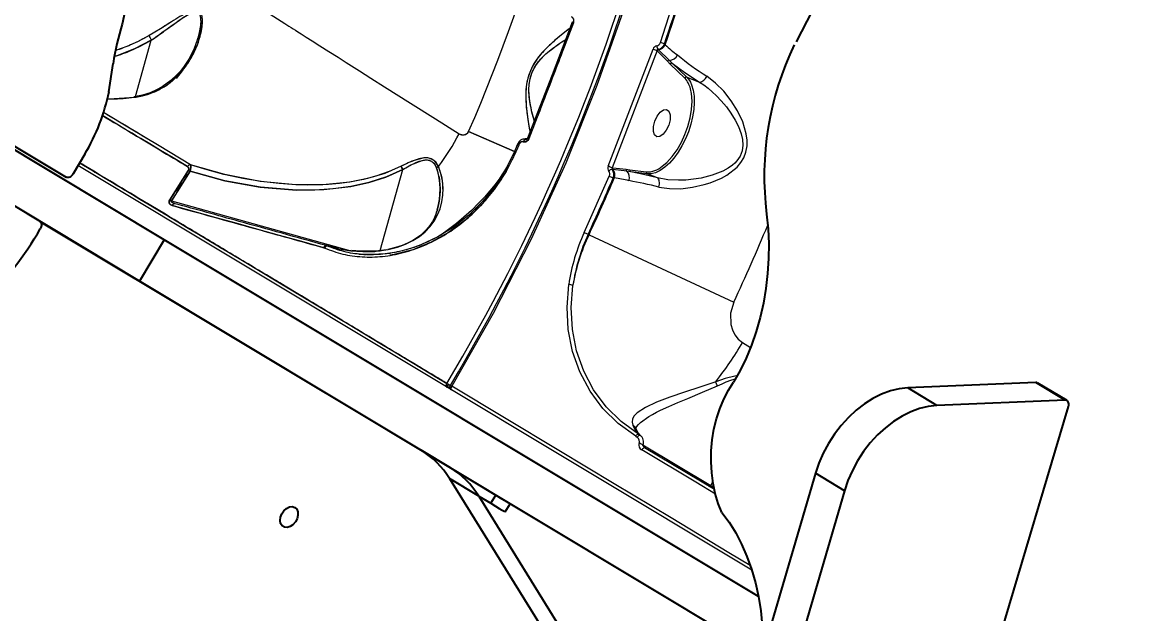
# Model space of a CAD drawing. Header units: millimetres. Extents: x -6879 to 7341, y -8047 to 7187.
# Drawn here: x -333.9 to 11, y -2739.7 to -2555.5 of the extents above; entities that cross this region are included whole.
import ezdxf

# ---------------------------------------------------------------- set-up
doc = ezdxf.new("R2010")
doc.units = ezdxf.units.MM
for name, color, linetype in [('DIKOM_ОБЪЕКТ', 7, 'Continuous'), ('DIKOM_РАЗМЕР_ЗОНА', 7, 'Continuous'), ('DIKOM_РАЗМЕР_ОБЪЕКТА', 7, 'Continuous')]:
    doc.layers.add(name, color=color, linetype=linetype)
doc.styles.add('style1', font='arial.ttf', dxfattribs={"width": 0.8})
doc.dimstyles.new('1-50', dxfattribs={"dimtxt": 300, "dimasz": 200, "dimexe": 100, "dimexo": 0, "dimgap": 100, "dimtad": 0, "dimdec": 0, "dimtxsty": 'style1', "dimcen": 0, "dimclrd": 7, "dimclre": 7, "dimadec": 1, "dimazin": 2, "dimtfac": 1, "dimtdec": 0, "dimtmove": 1, "dimatfit": 3, "dimfxl": 0, "dimlwd": 25, "dimlwe": 18, "dimarcsym": 0})

# ---------------------------------------------------------------- blocks, each defined once
blk = doc.blocks.new('A$C65FB368C')
for p, q in [((-623.4, 183.51), (-622.54, 169.08)), ((-503.94, 116.56), (-537.26, 94.6)), ((-493.34, 116.56), (-526.67, 94.6)), ((-493.34, 116.56), (-503.94, 116.56)), ((-492.74, 116.75), (-503.34, 116.75)), ((-472.99, 43.93), (-491.41, 115.44)), ((-526.67, 94.6), (-537.26, 94.6)), ((-537.61, 57.01), (-548.2, 57.01)), ((-548.2, 57.01), (-482.77, -193.09)), ((-537.61, 57.01), (-472.18, -193.09)), ((-797.75, 45.65), (-801.13, 53.82)), ((-794.19, 25.15), (-794.16, 18.01)), ((-873.71, 16), (-795.44, 16)), ((-759.28, 15), (-863.42, 15)), ((-759.28, 15), (-759.28, 0)), ((-543.6, 15), (-759.28, 15)), ((-759.28, 0), (-863.42, 0)), ((-789.25, 0), (-789.25, 0)), ((-784, 0), (-784, 0)), ((-533.29, 0), (-759.28, 0)), ((-656.05, 0), (-658.11, 0)), ((-795.35, 0), (-657, 0)), ((-646.41, 0), (-657, 0)), ((-646.34, 0), (-629.95, 0)), ((-644.89, -3.02), (-594.68, -28.83)), ((-634.3, -3.02), (-644.89, -3.02)), ((-634.33, -3), (-629.95, -3)), ((-634.3, -3.02), (-584.09, -28.83)), ((-629.95, -3), (-629.95, 0)), ((-624.7, -3), (-624.7, 0))]:
    blk.add_line(p, q)
at = {"flags": 128}
for points in [[(-602.74, 118.35), (-600.01, 114.67), (-597.46, 110.81), (-595.1, 106.8), (-592.96, 102.67), (-591.03, 98.43), (-589.34, 94.12), (-587.9, 89.77), (-586.7, 85.39), (-585.77, 81.02), (-585.1, 76.69), (-584.71, 72.41), (-584.59, 68.23)], [(-491.41, 115.44), (-491.54, 115.81), (-491.72, 116.13), (-491.95, 116.4), (-492.2, 116.6), (-492.48, 116.72), (-492.78, 116.75), (-493.07, 116.7), (-493.34, 116.56)], [(-537.26, 94.6), (-539.4, 92.97), (-541.4, 91.01), (-543.22, 88.74), (-544.85, 86.19), (-546.26, 83.39), (-547.43, 80.39), (-548.36, 77.21), (-549.02, 73.91), (-549.41, 70.52), (-549.52, 67.09), (-549.36, 63.67), (-548.92, 60.29), (-548.2, 57.01)], [(-526.67, 94.6), (-528.81, 92.97), (-530.8, 91.01), (-532.63, 88.74), (-534.25, 86.19), (-535.66, 83.39), (-536.84, 80.39), (-537.76, 77.21), (-538.42, 73.91), (-538.81, 70.52), (-538.93, 67.09), (-538.76, 63.67), (-538.32, 60.29), (-537.61, 57.01)], [(-828.15, 92.21), (-825.48, 91.44), (-822.87, 90.31), (-820.33, 88.81), (-817.89, 86.96), (-815.56, 84.78), (-813.37, 82.28), (-811.34, 79.48), (-809.47, 76.41), (-807.79, 73.1), (-806.31, 69.56), (-805.04, 65.83)], [(-566.83, 31.59), (-569.27, 33.44), (-571.63, 35.57), (-573.86, 37.95), (-575.94, 40.56), (-577.85, 43.35), (-579.56, 46.31), (-581.05, 49.38), (-582.3, 52.54), (-583.3, 55.74), (-584.04, 58.95), (-584.5, 62.13), (-584.68, 65.23), (-584.59, 68.23)], [(-566.83, 31.59), (-563.36, 30.14), (-559.9, 28.36), (-556.48, 26.27), (-553.12, 23.87), (-549.84, 21.18), (-546.66, 18.22), (-543.61, 15.01), (-540.7, 11.57), (-537.95, 7.92), (-535.39, 4.09), (-533.56, 1.04)], [(-794.16, 18.01), (-794.18, 17.62), (-794.25, 17.24), (-794.37, 16.9), (-794.53, 16.59), (-794.73, 16.34), (-794.95, 16.15), (-795.19, 16.04), (-795.44, 16)], [(-795.38, 0), (-795.14, -0.04), (-794.9, -0.14), (-794.69, -0.32), (-794.49, -0.56), (-794.33, -0.85), (-794.21, -1.18), (-794.13, -1.54), (-794.1, -1.92)], [(-629.95, 0), (-628.28, 0), (-626.89, 0), (-625.83, 0), (-625.11, 0), (-624.74, 0), (-624.7, 0)], [(-629.95, -3), (-628.28, -3), (-626.89, -3), (-625.83, -3), (-625.11, -3), (-624.74, -3), (-624.7, -3)], [(-681.54, -35.5), (-680.74, -35.69), (-680.02, -36.24), (-679.47, -37.09), (-679.14, -38.14), (-679.07, -39.29), (-679.27, -40.41), (-679.72, -41.37), (-680.36, -42.08), (-681.13, -42.45), (-681.95, -42.45), (-682.72, -42.08), (-683.36, -41.37), (-683.81, -40.41), (-684.01, -39.29), (-683.94, -38.14), (-683.62, -37.09), (-683.06, -36.24), (-682.35, -35.69), (-681.54, -35.5)]]:
    blk.add_lwpolyline(points, dxfattribs=at)
for centre, radius, start, end in [((-528.61, 176.7), 94.33, 185.284, 218.2085), ((-503.33, 115.66), 1.09, 90.6315, 124.1839), ((-727.89, 84.29), 79.33, 193.4587, 202.5994), ((-857.18, 24.82), 63, 0.3037, 19.3722), ((-657.16, -26.34), 26.35, 62.2505, 89.6507), ((-646.57, -26.34), 26.35, 62.2505, 89.6507), ((-882.47, -4.48), 88.41, 342.7761, 1.6559)]:
    blk.add_arc(centre, radius, start, end)
blk = doc.blocks.new('A$C5DEC43E6')
at = {"color": 7, "linetype": 'Continuous', "lineweight": 15, "rotation": 270}
blk.add_blockref('A$C65FB368C', (448.01, -450), dxfattribs=at)
blk = doc.blocks.new('*D19')
at = {"layer": 'Defpoints', "color": 0, "transparency": 16777216}
for p in [(5624.04, 6094.27), (-4435.35, 2864.29), (5624.04, -2640.11)]:
    blk.add_point(p, dxfattribs=at)
at = {"layer": 'DIKOM_РАЗМЕР_ОБЪЕКТА', "color": 7, "lineweight": 18, "transparency": 16777216}
for p, q in [((-4435.35, 2864.29), (-4435.35, 6194.27)), ((5624.04, -2640.11), (5624.04, 6194.27))]:
    blk.add_line(p, q, dxfattribs=at)
at = {"layer": 'DIKOM_РАЗМЕР_ОБЪЕКТА', "color": 7, "lineweight": 25, "transparency": 16777216}
for p, q in [((-4235.35, 6094.27), (2113.67, 6094.27)), ((5424.04, 6094.27), (3193.46, 6094.27))]:
    blk.add_line(p, q, dxfattribs=at)
at = {"layer": 'DIKOM_РАЗМЕР_ОБЪЕКТА', "color": 7, "transparency": 16777216}
for points in [[(-4235.35, 6127.6), (-4235.35, 6060.94), (-4435.35, 6094.27)], [(5424.04, 6127.6), (5424.04, 6060.94), (5624.04, 6094.27)]]:
    blk.add_solid(points, dxfattribs=at)
at = {"layer": 'DIKOM_РАЗМЕР_ОБЪЕКТА', "color": 0, "transparency": 16777216, "insert": (2653.56, 6094.27), "char_height": 300, "attachment_point": 5, "style": 'style1'}
blk.add_mtext('10100', dxfattribs=at)
blk = doc.blocks.new('*D17')
at = {"layer": 'Defpoints', "color": 0, "transparency": 16777216}
for p in [(-5935.35, 6990.27), (-5935.35, 998.27), (7340.79, -2830.86)]:
    blk.add_point(p, dxfattribs=at)
at = {"layer": 'DIKOM_РАЗМЕР_ЗОНА', "color": 7, "lineweight": 18, "transparency": 16777216}
for p, q in [((-5935.35, 998.27), (-5935.35, 7090.27)), ((7340.79, -2830.86), (7340.79, 7090.27))]:
    blk.add_line(p, q, dxfattribs=at)
at = {"layer": 'DIKOM_РАЗМЕР_ЗОНА', "color": 7, "lineweight": 25, "transparency": 16777216}
for p, q in [((-5735.35, 6990.27), (2016.67, 6990.27)), ((7140.79, 6990.27), (3096.46, 6990.27))]:
    blk.add_line(p, q, dxfattribs=at)
at = {"layer": 'DIKOM_РАЗМЕР_ЗОНА', "color": 7, "transparency": 16777216}
for points in [[(-5735.35, 7023.6), (-5735.35, 6956.94), (-5935.35, 6990.27)], [(7140.79, 7023.6), (7140.79, 6956.94), (7340.79, 6990.27)]]:
    blk.add_solid(points, dxfattribs=at)
at = {"layer": 'DIKOM_РАЗМЕР_ЗОНА', "color": 0, "transparency": 16777216, "insert": (2556.56, 6990.27), "char_height": 300, "attachment_point": 5, "style": 'style1'}
blk.add_mtext('13300', dxfattribs=at)

msp = doc.modelspace()

# ---------------------------------------------------------------- linework, layer by layer
at = {"layer": 'DIKOM_ОБЪЕКТ', "color": 7, "linetype": 'Continuous', "lineweight": 15}
for p, q in [((-162.4, -2555.69), (-176.26, -2591.79)), ((-162.48, -2555.74), (-162.44, -2555.77)), ((-162.48, -2555.74), (-162.44, -2555.77)), ((-298.61, -2578.68), (-293.74, -2561.1)), ((-298.61, -2578.68), (-293.74, -2561.1)), ((-279.86, -2562.3), (-279.96, -2562.57)), ((-279.66, -2561.95), (-279.2, -2560.33)), ((-279.21, -2560.34), (-279.36, -2560.76)), ((-134.1, -2562.26), (-135.36, -2561.84)), ((-133.84, -2562.51), (-134.1, -2562.26)), ((-280.53, -2565.1), (-280.39, -2564.6)), ((-151.64, -2600.37), (-137.66, -2563.91)), ((-136.41, -2564.38), (-150.4, -2600.86)), ((-136.36, -2564.42), (-136.41, -2564.38)), ((-133.18, -2567.66), (-136.36, -2564.42)), ((-136.1, -2563.97), (-135.95, -2564.12)), ((-135.95, -2564.12), (-132.62, -2567.36)), ((-132.33, -2568.54), (-133.18, -2567.66)), ((-132.62, -2567.36), (-131.7, -2568.26)), ((-127.79, -2572.92), (-132.33, -2568.54)), ((-131.7, -2568.26), (-127.16, -2572.64)), ((-127.16, -2572.64), (-123.17, -2574.17)), ((-298.66, -2578.84), (-298.65, -2578.83)), ((-298.66, -2578.84), (-298.65, -2578.83)), ((-305.71, -2586.51), (-305.71, -2586.51)), ((-305.71, -2586.51), (-305.71, -2586.51)), ((-305.21, -2585.68), (-305.21, -2585.68)), ((-305.21, -2585.68), (-305.21, -2585.68)), ((-195.02, -2589.59), (-180.73, -2595.81)), ((-180.73, -2595.81), (-195.02, -2589.59)), ((-179.59, -2593.13), (-179.16, -2593.31)), ((-179.16, -2593.31), (-179.59, -2593.13)), ((-178.03, -2592.74), (-178.01, -2592.74)), ((-178.01, -2592.74), (-178.03, -2592.74)), ((-176.77, -2591.76), (-178.01, -2591.9)), ((-176.93, -2591.95), (-177.26, -2592)), ((-177.24, -2592), (-177.05, -2592.01)), ((-177.24, -2592), (-177.05, -2592.01)), ((-176.42, -2592.06), (-176.42, -2592.06)), ((-176.23, -2591.71), (-176.28, -2591.7)), ((-176.23, -2591.71), (-176.28, -2591.7)), ((-180.74, -2595.8), (-180.32, -2595.99)), ((-180.32, -2595.99), (-180.74, -2595.8)), ((-106.94, -2726.1), (-316.55, -2600.15)), ((-287.99, -2610.84), (-282.2, -2601.6)), ((-281.7, -2601.92), (-287.5, -2611.17)), ((-222.52, -2626.64), (-215.52, -2601.41)), ((-222.52, -2626.64), (-215.52, -2601.41)), ((-159.06, -2620.99), (-151.26, -2603.46)), ((-151.26, -2603.46), (-150.04, -2603.98)), ((-150.4, -2600.86), (-150.21, -2600.88)), ((-150.12, -2601.4), (-150.38, -2601.36)), ((-150.21, -2600.88), (-146.05, -2601.31)), ((-145.85, -2601.91), (-150.12, -2601.4)), ((-150.04, -2603.98), (-149.7, -2604.03)), ((-146.05, -2601.31), (-144.86, -2601.43)), ((-144.61, -2602.06), (-145.85, -2601.91)), ((-144.86, -2601.43), (-139.76, -2602.11)), ((-139.5, -2602.74), (-144.61, -2602.06)), ((-136.3, -2603.97), (-139.5, -2602.74)), ((-287.5, -2611.17), (-232.37, -2626.46)), ((-287.5, -2611.17), (-232.37, -2626.46)), ((-204.73, -2613.79), (-204.73, -2613.79)), ((-332.36, -2615.15), (184.7, -2925.84)), ((-159.06, -2620.99), (-157.85, -2621.55)), ((-157.85, -2621.55), (-157.56, -2621.72)), ((-157.56, -2621.72), (-112.49, -2642.64)), ((-240.06, -2625.73), (-240.1, -2625.72)), ((-239.8, -2625.82), (-240.06, -2625.73)), ((-239.22, -2625.08), (-239.36, -2625.06)), ((-237.39, -2625.53), (-239.31, -2625.06)), ((-239.26, -2625.07), (-239.28, -2625.07)), ((-239.25, -2625.08), (-239.27, -2625.07)), ((-239.27, -2625.07), (-239.25, -2625.08)), ((-239.21, -2625.09), (-239.24, -2625.08)), ((-239.24, -2625.08), (-239.21, -2625.09)), ((-236.62, -2626.1), (-239, -2625.17)), ((-235.66, -2626.01), (-238.07, -2625.38)), ((-227.14, -2628.06), (-228.56, -2627.74)), ((-227.74, -2627.75), (-227.53, -2627.81)), ((-227.74, -2627.75), (-227.53, -2627.81)), ((-227.13, -2627.92), (-227.13, -2627.92)), ((-227.01, -2627.76), (-224.38, -2627.69)), ((-223.58, -2627.82), (-225.16, -2627.92)), ((-224.44, -2627.79), (-224.43, -2627.69)), ((-224.43, -2627.71), (-224.44, -2627.79)), ((-223.16, -2626.68), (-224.26, -2626.77)), ((-224.17, -2626.82), (-222.85, -2626.7)), ((-220.68, -2626.35), (-222.94, -2626.65)), ((-251.85, -2637.86), (-255, -2635.97)), ((-245.27, -2641.82), (-251.61, -2638.01)), ((-245.27, -2641.82), (-245.27, -2641.82)), ((-245.27, -2641.82), (-245.27, -2641.82)), ((-234.51, -2648.28), (-237.55, -2646.45)), ((-237.55, -2646.45), (-237.55, -2646.45)), ((-237.55, -2646.45), (-237.55, -2646.45)), ((-203.19, -2667.1), (-204.68, -2666.2)), ((-201.77, -2667.95), (-200.71, -2668.59)), ((-201.34, -2668.21), (-201.77, -2667.95)), ((-201.6, -2669.16), (-201.34, -2668.21)), ((-201.34, -2668.21), (-201.6, -2669.16)), ((-200.71, -2668.59), (-201.34, -2668.21)), ((-200.71, -2668.59), (-200.28, -2668.85)), ((-183.18, -2680.25), (-183.17, -2680.24)), ((-183.17, -2680.24), (-183.18, -2680.25)), ((-183.15, -2680.24), (-183.17, -2680.24)), ((-142.9, -2681.77), (-142.83, -2681.64)), ((-142.98, -2684.41), (-142.59, -2684.7)), ((-142.18, -2683.72), (-141.6, -2684.14)), ((-141.66, -2684.11), (-141.69, -2684.07)), ((-140.83, -2687.07), (-119.69, -2699.77)), ((-118.55, -2701.04), (-140.28, -2687.99)), ((-119.69, -2699.77), (-119.02, -2698.66)), ((-119.69, -2699.77), (-118.69, -2700.37))]:
    msp.add_line(p, q, dxfattribs=at)
at = {"layer": 'DIKOM_ОБЪЕКТ', "color": 7, "linetype": 'Continuous', "lineweight": 15, "flags": 128}
for points in [[(-117.83, -2371.53), (-118.46, -2397.55), (-120.25, -2423.51), (-123.2, -2449.36), (-127.31, -2475.06), (-132.56, -2500.54), (-138.96, -2525.77), (-146.47, -2550.68), (-155.09, -2575.23), (-164.8, -2599.37), (-175.59, -2623.05), (-187.42, -2646.23), (-200.28, -2668.85)], [(-135.36, -2561.84), (-128.52, -2540.36), (-122.5, -2518.63), (-117.3, -2496.7)], [(-299.01, -2578.91), (-296.96, -2578.53), (-294.95, -2577.99), (-293.1, -2577.32), (-291.31, -2576.49), (-289.25, -2575.28), (-287.28, -2573.82), (-285.44, -2572.13), (-283.17, -2569.47), (-281.32, -2566.62), (-280.29, -2564.63), (-279.41, -2562.57), (-278.72, -2560.51), (-278.3, -2558.9), (-278.02, -2557.41), (-277.85, -2555.78), (-277.86, -2554.42)], [(-287.44, -2555.39), (-290.86, -2557.54), (-294.43, -2559.7)], [(-293.74, -2561.1), (-292.06, -2559.94), (-290.42, -2558.78), (-288.81, -2557.63), (-287.23, -2556.48), (-286.05, -2555.63), (-285.02, -2554.9), (-284.13, -2554.28), (-283.08, -2553.6), (-282.09, -2553.02), (-281.16, -2552.58), (-279.85, -2552.31), (-279.33, -2552.46), (-278.93, -2552.81), (-278.66, -2553.28), (-278.48, -2553.92), (-278.4, -2554.56), (-278.38, -2555.32), (-278.48, -2556.82), (-278.74, -2558.41), (-279.11, -2559.99), (-279.44, -2561.1)], [(-256.77, -2553.01), (-252.23, -2555.9), (-251.58, -2556.32), (-250.92, -2556.74), (-250.25, -2557.17), (-249.56, -2557.6), (-248.87, -2558.05), (-248.15, -2558.5), (-247.08, -2559.18), (-245.59, -2560.13), (-243.68, -2561.34), (-241.34, -2562.83), (-238.55, -2564.6), (-235.63, -2566.45), (-233.16, -2568.02), (-229.01, -2570.65), (-225.41, -2572.93), (-221.15, -2575.61), (-213.08, -2580.71), (-205.33, -2585.59), (-197.95, -2590.23)], [(-162.83, -2555.51), (-169.03, -2571.89), (-176.7, -2591.63)], [(-162.4, -2555.69), (-162.54, -2555.63), (-162.66, -2555.58), (-162.75, -2555.55), (-162.81, -2555.52), (-162.84, -2555.51), (-162.83, -2555.51), (-162.82, -2555.51)], [(-163.4, -2557.34), (-163.44, -2557.37), (-164.64, -2558.27), (-166.16, -2559.47), (-167.95, -2560.96), (-169.29, -2562.15), (-170.7, -2563.5), (-172.11, -2564.99), (-173.24, -2566.35), (-174.25, -2567.75), (-175.23, -2569.42), (-176.01, -2571.15), (-176.59, -2572.97), (-176.99, -2574.86), (-177.18, -2576.58), (-177.25, -2578.34), (-177.14, -2581.44), (-176.85, -2584.15), (-176.52, -2586.46), (-176.19, -2588.39), (-175.91, -2589.84), (-175.9, -2589.9)], [(-293.74, -2561.1), (-299.01, -2563.85), (-304.5, -2565.97), (-305.24, -2566.17)], [(-294.43, -2559.7), (-297.81, -2561.52), (-301.35, -2563.08), (-304.9, -2564.34)], [(-279.36, -2560.76), (-280.55, -2564.07), (-282.04, -2567), (-283.47, -2569.19), (-284.68, -2570.74), (-285.76, -2571.94), (-287.66, -2573.72), (-290.35, -2575.66), (-292.09, -2576.62), (-294.11, -2577.5), (-296.45, -2578.25), (-299.15, -2578.79)], [(-174.5, -2586.49), (-174.55, -2586.33), (-174.94, -2584.94), (-175.32, -2583.49), (-175.69, -2581.78), (-175.99, -2580.09), (-176.2, -2578.17), (-176.27, -2576.5), (-176.19, -2574.93), (-175.91, -2573.17), (-175.37, -2571.39), (-174.58, -2569.72), (-174.12, -2568.97), (-173.61, -2568.23), (-172.61, -2567.02), (-171.44, -2565.82), (-170.35, -2564.84), (-169.28, -2563.97), (-168.33, -2563.25), (-167.24, -2562.48), (-166, -2561.65), (-164.81, -2560.91), (-164.73, -2560.86)], [(-131.7, -2568.26), (-127.72, -2571.14), (-123.17, -2574.17)], [(-283.94, -2570.39), (-284.1, -2570.63), (-286.03, -2573.02)], [(-135.86, -2606.84), (-132.52, -2607.34), (-128.97, -2607.35), (-125.35, -2606.92), (-121.7, -2606.09), (-119.88, -2605.51), (-118.14, -2604.84), (-116.36, -2604.03), (-114.74, -2603.13), (-111.52, -2600.62), (-110.34, -2599.23), (-109.43, -2597.74), (-108.76, -2595.96), (-108.42, -2594.05), (-108.4, -2592.21), (-108.65, -2590.24), (-109.74, -2586.58), (-111.37, -2583.13), (-113.37, -2579.95), (-115.67, -2577.04), (-118.19, -2574.49), (-120.92, -2572.37)], [(-127.16, -2572.64), (-126.31, -2573.69), (-126.02, -2574.2)], [(-126.02, -2574.2), (-125.64, -2575.04), (-125.17, -2576.66), (-124.9, -2578.5), (-124.84, -2580.53), (-124.99, -2582.7), (-125.36, -2584.97), (-125.92, -2587.29), (-126.67, -2589.6), (-127.6, -2591.86), (-128.68, -2594.01), (-129.88, -2596.01), (-131.19, -2597.82), (-132.57, -2599.39), (-134, -2600.69), (-135.43, -2601.7), (-136.85, -2602.38), (-137.77, -2602.65)], [(-123.17, -2574.17), (-121.84, -2575.06), (-120.46, -2576.1), (-119.23, -2577.16), (-117.92, -2578.4), (-116.42, -2579.98), (-114.8, -2581.92), (-113.41, -2583.84), (-112.08, -2586), (-111.06, -2588.04), (-110.23, -2590.25), (-109.83, -2592.01), (-109.7, -2593.79), (-109.93, -2595.58), (-110.58, -2597.26), (-111.6, -2598.73), (-112.2, -2599.37), (-112.9, -2599.98), (-114.27, -2600.95), (-115.94, -2601.87), (-119.27, -2603.16), (-122.73, -2604.03), (-125.06, -2604.41), (-127.48, -2604.65), (-129.69, -2604.72), (-133.09, -2604.55), (-136.3, -2603.97)], [(-134.79, -2600.38), (-133.38, -2599.2), (-131.72, -2597.36), (-130.19, -2595.21), (-128.85, -2592.87), (-127.75, -2590.47), (-126.84, -2587.98), (-126.13, -2585.33), (-125.68, -2582.65), (-125.53, -2580.06), (-125.7, -2577.71), (-126.04, -2576.23)], [(-307.39, -2579.37), (-306.9, -2579.41), (-299.01, -2578.91)], [(-299.15, -2578.79), (-299.1, -2578.8), (-299.01, -2578.91)], [(-299.01, -2578.91), (-299.1, -2578.8), (-299.15, -2578.79)], [(-137.13, -2586.33), (-136.38, -2584.76), (-135.42, -2583.52), (-134.39, -2582.79), (-133.44, -2582.7), (-132.72, -2583.26), (-132.34, -2584.37), (-132.36, -2585.87), (-132.77, -2587.54)], [(-282.48, -2600.48), (-286.99, -2597.77), (-290.9, -2595.42), (-294.22, -2593.42), (-297, -2591.75), (-298.47, -2590.86), (-299.74, -2590.1), (-300.81, -2589.46), (-301.95, -2588.77), (-303.93, -2587.58), (-308.91, -2584.59)], [(-281.55, -2599.9), (-291.27, -2594.06), (-300.51, -2588.51), (-308.6, -2583.65)], [(-132.77, -2587.54), (-133.52, -2589.12), (-134.48, -2590.36), (-135.51, -2591.08), (-136.46, -2591.17), (-137.18, -2590.62), (-137.56, -2589.51), (-137.54, -2588), (-137.13, -2586.33)], [(-197.95, -2590.23), (-197.25, -2590.53), (-196.46, -2590.57), (-196.04, -2590.47), (-195.66, -2590.29), (-195.3, -2590), (-195.14, -2589.8), (-195.02, -2589.59)], [(-178.03, -2592.74), (-177.96, -2592.58), (-177.87, -2592.43), (-177.78, -2592.3), (-177.68, -2592.19), (-177.57, -2592.1), (-177.47, -2592.04), (-177.36, -2592), (-177.26, -2592)], [(-177.26, -2592), (-177.36, -2592), (-177.47, -2592.04), (-177.57, -2592.1), (-177.68, -2592.19), (-177.78, -2592.3), (-177.87, -2592.43), (-177.96, -2592.58), (-178.03, -2592.74)], [(-176.26, -2591.79), (-176.56, -2592.3), (-177, -2592.66), (-177.51, -2592.81), (-177.77, -2592.81), (-178.01, -2592.74)], [(-178.01, -2592.74), (-177.94, -2592.59), (-177.85, -2592.44), (-177.76, -2592.31), (-177.66, -2592.2), (-177.55, -2592.11), (-177.45, -2592.05), (-177.34, -2592.01), (-177.24, -2592)], [(-177.24, -2592), (-177.34, -2592.01), (-177.45, -2592.05), (-177.55, -2592.11), (-177.66, -2592.2), (-177.76, -2592.31), (-177.85, -2592.44), (-177.94, -2592.59), (-178.01, -2592.74)], [(-177.53, -2592.81), (-177.57, -2592.83), (-177.72, -2592.86)], [(-177.1, -2592.03), (-177.16, -2592.02), (-177.24, -2592)], [(-176.7, -2591.64), (-176.7, -2591.63), (-176.68, -2591.64), (-176.62, -2591.66), (-176.52, -2591.69), (-176.41, -2591.74), (-176.26, -2591.79)], [(-180.73, -2595.81), (-183.01, -2600.45), (-185.29, -2604.27), (-187.43, -2607.34), (-189.3, -2609.7), (-190.87, -2611.5), (-195.01, -2615.59), (-199.69, -2619.3), (-204.65, -2622.39), (-209.91, -2624.86), (-212.13, -2625.68), (-214.48, -2626.41), (-217.41, -2627.11), (-220.98, -2627.67), (-223.58, -2627.82)], [(-180.32, -2595.99), (-183.35, -2602), (-187.04, -2607.59), (-191.31, -2612.67), (-196.08, -2617.14), (-201.25, -2620.96), (-206.71, -2624.04), (-212.41, -2626.36), (-218.17, -2627.88), (-219.56, -2628.05)], [(-316.04, -2599.3), (-311.87, -2601.8), (-306.29, -2605.15), (-301.71, -2607.91), (-296.69, -2610.92), (-291.22, -2614.21), (-289.51, -2615.23), (-287.77, -2616.28), (-285.98, -2617.36), (-284.14, -2618.46), (-282.26, -2619.59), (-280.34, -2620.74), (-278.37, -2621.93), (-276.36, -2623.14), (-265.36, -2629.74), (-254.38, -2636.34), (-243.48, -2642.9), (-232.71, -2649.36), (-222.14, -2655.72), (-211.81, -2661.92), (-201.77, -2667.95)], [(-314.09, -2600.46), (-312.89, -2601.18), (-308.12, -2604.05), (-303.53, -2606.81), (-302.9, -2607.19), (-302.26, -2607.57), (-301.62, -2607.96), (-300.97, -2608.35), (-300.31, -2608.74), (-299.64, -2609.14), (-296.43, -2611.07), (-292.7, -2613.31), (-288.41, -2615.89), (-283.5, -2618.84), (-277.94, -2622.18), (-273.08, -2625.1), (-271.9, -2625.82)], [(-215.99, -2600.37), (-219.7, -2602.04), (-223.84, -2603.47), (-227.76, -2604.49), (-232.07, -2605.3), (-235.23, -2605.71), (-238.63, -2606.01), (-241.95, -2606.17), (-245.21, -2606.21), (-248.74, -2606.12), (-253.98, -2605.77), (-259.61, -2605.11), (-265.32, -2604.16), (-271.13, -2602.9), (-276.36, -2601.52), (-281.55, -2599.9)], [(-215.99, -2600.37), (-221.14, -2602.59), (-226.48, -2604.19), (-231.95, -2605.28), (-240.34, -2606.11), (-248.78, -2606.12), (-259.91, -2605.07), (-270.83, -2602.97), (-281.55, -2599.9)], [(-222.85, -2626.7), (-220.01, -2626.24), (-217.19, -2625.52), (-214.7, -2624.63), (-212.35, -2623.5), (-210.3, -2622.23), (-208.5, -2620.77), (-206.96, -2619.15), (-205.71, -2617.44), (-204.66, -2615.5), (-203.91, -2613.59), (-203.35, -2611.42), (-203.07, -2609.41), (-202.99, -2607.2), (-203.17, -2604.92), (-203.62, -2602.65), (-204.4, -2600.43)], [(-204.4, -2600.43), (-205.17, -2599.2), (-206.26, -2598.26), (-207.68, -2597.79), (-209.29, -2597.82), (-212.65, -2598.82), (-215.99, -2600.37)], [(-215.52, -2601.4), (-215.79, -2600.85), (-215.99, -2600.37)], [(-215.99, -2600.37), (-215.79, -2600.85), (-215.52, -2601.4)], [(-215.52, -2601.4), (-212.53, -2599.74), (-209.47, -2598.54), (-207.95, -2598.39), (-206.62, -2598.78), (-205.64, -2599.71), (-204.99, -2600.93)], [(-182.74, -2599.9), (-183.22, -2600.74), (-183.88, -2601.83), (-184.67, -2603.03), (-185.57, -2604.34), (-186.89, -2606.12), (-187.85, -2607.33), (-188.42, -2608.02), (-189.05, -2608.76), (-190.01, -2609.85), (-190.93, -2610.85), (-191.8, -2611.77), (-194.18, -2614.11), (-196.53, -2616.24), (-198.81, -2618.15), (-201.25, -2620.05), (-203.71, -2621.8), (-204.11, -2622.05)], [(-281.7, -2601.92), (-270.87, -2604.89), (-259.85, -2606.87), (-248.61, -2607.77), (-240.1, -2607.63), (-231.64, -2606.65), (-226.12, -2605.46), (-220.73, -2603.75), (-215.52, -2601.41)], [(-215.52, -2601.41), (-220.62, -2603.71), (-226.03, -2605.44), (-231.62, -2606.65), (-237.18, -2607.4), (-242.85, -2607.76), (-248.57, -2607.77), (-259.77, -2606.88), (-270.82, -2604.9), (-281.7, -2601.92)], [(-136.3, -2603.97), (-140.66, -2602.92), (-144.61, -2602.06)], [(-137.77, -2602.65), (-138.22, -2602.73), (-139.5, -2602.74)], [(-135.86, -2606.84), (-135.75, -2606.38), (-135.68, -2605.91), (-135.67, -2605.46), (-135.7, -2605.04), (-135.79, -2604.67), (-135.92, -2604.36), (-136.1, -2604.12), (-136.3, -2603.97)], [(-288.73, -2615.7), (-289.36, -2615.32), (-293.94, -2612.57), (-297.07, -2610.69)], [(-287.24, -2612.6), (-287.69, -2612.4), (-288.05, -2612.06), (-288.17, -2611.79), (-288.2, -2611.51), (-288.15, -2611.17), (-287.99, -2610.84)], [(-286.34, -2612.02), (-287.12, -2611.73), (-287.47, -2611.52), (-287.55, -2611.44), (-287.59, -2611.36), (-287.6, -2611.31), (-287.6, -2611.28), (-287.59, -2611.26), (-287.55, -2611.21), (-287.5, -2611.17)], [(-286.34, -2612.02), (-286.46, -2612), (-286.59, -2612.01), (-286.72, -2612.05), (-286.85, -2612.11), (-286.96, -2612.2), (-287.07, -2612.32), (-287.17, -2612.45), (-287.24, -2612.6)], [(-287.24, -2612.6), (-287.17, -2612.45), (-287.07, -2612.32), (-286.96, -2612.2), (-286.85, -2612.11), (-286.72, -2612.05), (-286.59, -2612.01), (-286.46, -2612), (-286.34, -2612.02)], [(-240.1, -2625.72), (-246.9, -2623.83), (-253.85, -2621.9), (-260.92, -2619.93), (-267.39, -2618.13), (-273.55, -2616.41), (-280.18, -2614.57), (-287.24, -2612.6)], [(-204.73, -2613.79), (-205.56, -2616.08), (-206.3, -2617.54), (-206.87, -2618.45), (-207.51, -2619.32), (-208.36, -2620.31), (-209.3, -2621.24), (-210.25, -2622.04), (-211.27, -2622.78), (-212.38, -2623.48), (-214.02, -2624.34), (-215.68, -2625.03), (-217.73, -2625.71), (-220.2, -2626.28)], [(-240.1, -2625.72), (-240.03, -2625.56), (-239.94, -2625.42), (-239.84, -2625.29), (-239.73, -2625.19), (-239.62, -2625.12), (-239.5, -2625.07), (-239.39, -2625.05), (-239.28, -2625.07)], [(-239.28, -2625.07), (-239.39, -2625.05), (-239.5, -2625.07), (-239.62, -2625.12), (-239.73, -2625.19), (-239.84, -2625.29), (-239.94, -2625.42), (-240.03, -2625.56), (-240.1, -2625.72)], [(-239.25, -2625.08), (-239.36, -2625.06), (-239.47, -2625.07), (-239.59, -2625.12), (-239.7, -2625.2), (-239.81, -2625.3), (-239.91, -2625.42), (-239.99, -2625.57), (-240.06, -2625.73)], [(-240.06, -2625.73), (-239.99, -2625.57), (-239.91, -2625.42), (-239.81, -2625.3), (-239.7, -2625.2), (-239.59, -2625.12), (-239.47, -2625.07), (-239.36, -2625.06), (-239.25, -2625.08)], [(-224.26, -2626.77), (-228.73, -2626.8), (-231.32, -2626.56)], [(-224.26, -2626.77), (-224.24, -2626.76), (-224.17, -2626.8)], [(-224.17, -2626.8), (-224.24, -2626.76), (-224.26, -2626.77)], [(-222.85, -2626.69), (-222.93, -2626.66), (-222.94, -2626.67)], [(-255, -2635.97), (-248.76, -2639.72), (-245.27, -2641.82)], [(-142.98, -2684.41), (-148.47, -2680.46), (-153.24, -2675.76), (-157.24, -2670.39), (-160.41, -2664.41), (-162.66, -2658.01), (-164.01, -2651.22), (-164.41, -2644.25), (-163.87, -2637.18)], [(-142.18, -2683.72), (-147.56, -2679.85), (-152.22, -2675.25), (-156.13, -2669.98), (-159.22, -2664.12), (-161.42, -2657.84), (-162.73, -2651.18), (-163.11, -2644.36), (-162.57, -2637.44)], [(-112.49, -2642.64), (-113.51, -2646.08), (-113.45, -2649.61), (-112.98, -2651.29), (-112.21, -2652.83), (-111.15, -2654.15), (-109.82, -2655.2)], [(-237.55, -2646.45), (-230.14, -2650.9), (-221.2, -2656.28), (-212.59, -2661.45), (-204.37, -2666.39), (-200.7, -2668.59)], [(-109.82, -2655.2), (-107.29, -2656.76)], [(-111.43, -2665.59), (-112.22, -2665.71), (-115.2, -2666.49), (-118.12, -2667.43)], [(-201.77, -2667.95), (-201.93, -2668.28), (-201.98, -2668.45), (-202.01, -2668.63), (-202.01, -2668.77), (-201.98, -2668.91), (-201.85, -2669.07)], [(-201.85, -2669.07), (-201.93, -2669), (-201.98, -2668.9), (-202.01, -2668.78), (-202.01, -2668.63), (-201.98, -2668.47), (-201.93, -2668.3), (-201.86, -2668.13), (-201.77, -2667.95)], [(-200.28, -2668.85), (-200.44, -2669.18), (-200.49, -2669.34), (-200.52, -2669.53), (-200.52, -2669.67), (-200.49, -2669.81), (-200.37, -2669.96)], [(-107.45, -2724.63), (-114.03, -2720.67), (-132.03, -2709.86), (-149.71, -2699.24), (-167, -2688.84), (-183.87, -2678.71), (-200.28, -2668.85)], [(-118.12, -2667.43), (-123.05, -2669.13), (-127.83, -2670.72), (-132.41, -2672.27), (-136.53, -2673.82), (-140.04, -2675.42), (-142.62, -2677.13), (-143.49, -2678.04), (-144.02, -2679), (-144.18, -2680), (-143.97, -2681.02)], [(-142.83, -2681.64), (-142.75, -2681.5), (-142.21, -2680.79), (-141.51, -2680.09), (-138.93, -2678.24), (-137.83, -2677.61), (-136.62, -2676.97), (-135.29, -2676.31), (-132.76, -2675.15), (-129.93, -2673.93), (-126.84, -2672.63), (-122.28, -2670.72), (-117.64, -2668.7)], [(-117.64, -2668.7), (-116.16, -2668.05), (-114.92, -2667.53), (-113.42, -2666.94), (-112.15, -2666.5), (-111.9, -2666.42)], [(-143.97, -2681.02), (-143.18, -2682.53), (-142.18, -2683.72)], [(-142.9, -2682.19), (-142.97, -2682.06), (-142.91, -2681.76)], [(-141.53, -2684.21), (-142.32, -2683.31), (-142.93, -2682.12)], [(-142.98, -2684.41), (-142.88, -2684.26), (-142.77, -2684.11), (-142.66, -2683.98), (-142.55, -2683.88), (-142.44, -2683.8), (-142.34, -2683.74), (-142.25, -2683.72), (-142.18, -2683.72)], [(-141.6, -2684.14), (-141.67, -2684.11), (-141.76, -2684.11), (-141.88, -2684.14), (-142.01, -2684.2), (-142.15, -2684.29), (-142.3, -2684.41), (-142.45, -2684.55), (-142.59, -2684.7)], [(-140.28, -2687.99), (-140.35, -2687.97), (-140.43, -2687.98), (-140.53, -2688.03), (-140.64, -2688.11), (-140.76, -2688.22), (-140.88, -2688.35), (-140.99, -2688.5), (-141.1, -2688.67)], [(-118.25, -2702.4), (-124.34, -2698.73), (-141.1, -2688.67)], [(-140.34, -2687.97), (-140.72, -2687.52), (-140.79, -2687.29), (-140.78, -2687.21), (-140.78, -2687.18), (-140.77, -2687.15)], [(-120.28, -2700), (-120.13, -2700.04), (-119.97, -2700.02), (-119.81, -2699.92), (-119.69, -2699.77)]]:
    msp.add_lwpolyline(points, dxfattribs=at)
at = {"layer": 'DIKOM_ОБЪЕКТ', "color": 7, "linetype": 'Continuous', "lineweight": 15}
for centre, radius, start, end in [((-698.7, -2370.54), 579.13, 329.09885, 359.90115), ((-698.7, -2370.54), 579.13, 329.09885, 359.90115), ((-698.7, -2370.54), 549.25, 336.4952, 352.5048), ((-698.7, -2370.54), 549.25, 336.4952, 352.5048), ((-698.7, -2370.54), 596.26, 341.24313, 347.75687), ((-698.7, -2370.54), 596.59, 341.22853, 347.77147), ((-698.7, -2370.54), 580.37, 329.09855, 344.5), ((-163.69, -2555.06), 1.43, 334.1341, 64.122), ((-161.1, -2551.81), 4.09, 244.8702, 251.4454), ((-286.01, -2556.35), 9.07, 201.8129, 211.5621), ((-286.01, -2556.35), 9.07, 201.8129, 211.5621), ((-136.86, -2561.38), 1.56, 282.5341, 343.1002), ((-136.64, -2561.34), 2.7, 281.5053, 339.8779), ((-136.44, -2561.3), 2.87, 279.8545, 334.9311), ((-108.23, -2535.81), 37.03, 226.2324, 233.8893), ((-136.18, -2564.41), 1.56, 102.473, 161.3059), ((-117.76, -2512.13), 55.47, 248.9798, 250.3578), ((-134.8, -2562.87), 1.72, 180.941, 220.9257), ((-135.94, -2564.4), 0.473, 110.0903, 176.4429), ((-135.85, -2564.68), 0.572, 99.5432, 153.2059), ((-132.68, -2564.5), 2.9, 271.2232, 335.2648), ((-61.04, -2480.47), 109.69, 231.0136, 236.9129), ((-132.69, -2567.92), 0.558, 83.1157, 152.932), ((-131.85, -2568.77), 0.534, 74.4627, 155.1562), ((-127.31, -2573.14), 0.534, 74.4627, 155.1562), ((-132.52, -2577.56), 6.62, 11.6887, 44.4296), ((-123.8, -2571.22), 3.11, 281.7105, 338.1422), ((-196.78, -2588.54), 2.06, 235.1929, 328.3799), ((-267.61, -2553.33), 78.83, 323.3069, 332.0865), ((-267.61, -2553.33), 78.83, 323.3069, 332.0865), ((-698.7, -2370.54), 564.82, 336.4952, 336.7903), ((-698.7, -2370.54), 564.82, 336.4952, 336.7903), ((-698.7, -2370.54), 564.88, 336.4952, 336.7903), ((-698.7, -2370.54), 564.88, 336.4952, 336.7903), ((-698.7, -2370.54), 565.29, 336.4952, 336.7903), ((-698.7, -2370.54), 565.29, 336.4952, 336.7903), ((-177.73, -2593.88), 2, 95.9318, 157.9545), ((-178.29, -2593.6), 0.919, 73.7576, 161.8731), ((-177.24, -2591.51), 0.55, 284.0234, 346.9274), ((-177.89, -2595.55), 4.1, 66.5626, 73.1476), ((-281.53, -2600.94), 1.05, 91.0352, 154.0239), ((-281.53, -2600.94), 1.05, 91.0352, 154.0239), ((-282.84, -2601.17), 0.777, 325.92, 62.0628), ((-284.08, -2600.66), 2.69, 332.0528, 16.6629), ((-202.97, -2602.72), 2.71, 122.0291, 138.5182), ((-202.97, -2602.72), 2.71, 122.0291, 138.5182), ((-150.23, -2600.97), 1.53, 156.8528, 217.8206), ((-173.65, -2657.76), 61.47, 67.775, 69.0183), ((-139.58, -2594.78), 7.37, 268.6255, 310.5482), ((-274.1, -2589.54), 14.53, 236.1299, 238.4518), ((-274.1, -2589.54), 14.53, 236.1299, 238.4518), ((-215.53, -2601.41), 0.0105, 336.3202, 27.3456), ((-215.53, -2601.41), 0.0108, 336.6802, 26.9518), ((-226.58, -2607.73), 22.66, 344.1081, 17.6969), ((-698.7, -2370.54), 596.26, 335.10338, 336.95123), ((-150.23, -2602.92), 1.59, 95.6031, 139.8122), ((-152.65, -2602.82), 1.53, 335.2277, 37.782), ((-150.02, -2601.1), 0.454, 147.3775, 215.9226), ((-152.46, -2602.96), 2.63, 337.0879, 37.9198), ((-149.69, -2601.06), 0.548, 161.4801, 218.523), ((-152.28, -2603.08), 2.75, 339.9101, 38.3386), ((-169.29, -2721.03), 118.65, 78.2592, 80.4926), ((-145.54, -2601.48), 0.533, 161.5112, 234.6554), ((-147.67, -2603.86), 2.71, 338.292, 47.8484), ((-144.39, -2601.61), 0.509, 159.252, 244.1337), ((-139.28, -2602.29), 0.509, 159.252, 244.1337), ((-698.7, -2370.54), 596.59, 335.10022, 336.95988), ((-175.92, -2771.45), 169.42, 76.3214, 79.5359), ((-280.25, -2600.04), 13.29, 234.3708, 236.9185), ((-280.25, -2600.04), 13.29, 234.3708, 236.9185), ((-106.39, -2645.47), 58.07, 155.0696, 171.7738), ((-698.7, -2370.54), 646.28, 335.10022, 337.41491), ((-105.98, -2645.63), 57.18, 155.1007, 171.7451), ((-107.56, -2646.32), 55.72, 153.8039, 170.81), ((-238.84, -2626.16), 1.02, 99.1906, 160.5464), ((-238.84, -2626.16), 1.02, 99.1906, 160.5464), ((-226.76, -2584.08), 42.87, 253.4148, 273.4675), ((-226.72, -2582.08), 44.82, 254.0983, 273.264), ((-227.26, -2528.94), 98.8, 268.8704, 274.628), ((-164.09, -2641.89), 4.71, 71.1419, 87.2766), ((-203.6, -2600.48), 108.58, 321.9272, 329.7367), ((-201.45, -2668.23), 0.951, 244.5995, 333.3666), ((-199.86, -2669.1), 1, 164.5, 238.8504), ((-199.86, -2669.1), 1, 149.0986, 164.5), ((-154, -2681.8), 38.65, 19.8152, 21.8359), ((-183.03, -2679.47), 0.782, 239.4614, 265.0712), ((-182.91, -2679.28), 1, 253.2512, 254.5), ((-144.87, -2682.9), 2.08, 21.7596, 64.2863), ((-143.72, -2686.11), 1.81, 341.8536, 51.358), ((-140.42, -2687.11), 1.69, 159.1448, 246.5745), ((-143.88, -2692.74), 6.41, 60.9257, 72.9712), ((-143.38, -2686.28), 2.77, 340.5002, 51.7242)]:
    msp.add_arc(centre, radius, start, end, dxfattribs=at)
for points, knots in [([(-299.01, -2578.91), (-297.65, -2578.65), (-294.93, -2578.14), (-291.31, -2576.6), (-288.16, -2574.64), (-285.47, -2572.28), (-283.22, -2569.66), (-281.05, -2566.35), (-279.17, -2562.3), (-278.08, -2558.34), (-277.76, -2555.26), (-277.93, -2553.34), (-278.57, -2552.07), (-279.62, -2551.59), (-281.3, -2551.88), (-283.51, -2552.98), (-286.12, -2554.56), (-288.81, -2556.26), (-291.57, -2557.99), (-293.48, -2559.13), (-294.43, -2559.7)], [0, 0, 0, 0, 0.062114, 0.123723, 0.185539, 0.247439, 0.309439, 0.371083, 0.46424, 0.558285, 0.605634, 0.653609, 0.68597, 0.71823, 0.750411, 0.801205, 0.851546, 0.9011, 0.950434, 1, 1, 1, 1]), ([(-293.74, -2561.1), (-292.48, -2560.23), (-289.97, -2558.49), (-286.96, -2556.28), (-284.6, -2554.59), (-282.83, -2553.41), (-281.34, -2552.59), (-280.17, -2552.26), (-279.34, -2552.36), (-278.78, -2552.9), (-278.38, -2554.03), (-278.34, -2555.86), (-278.7, -2558.63), (-279.36, -2560.65), (-279.75, -2561.86)], [0, 0, 0, 0, 0.13927, 0.277534, 0.350207, 0.422643, 0.493979, 0.538768, 0.582758, 0.627307, 0.672706, 0.765058, 0.858397, 1, 1, 1, 1]), ([(-176.26, -2591.79), (-173.63, -2585.07), (-168.93, -2573.06), (-164.4, -2561), (-162.4, -2555.69)], [0, 0, 0, 0, 0.559995, 1, 1, 1, 1]), ([(-162.4, -2555.69), (-162.35, -2555.47), (-162.24, -2555.04), (-162.38, -2554.45), (-162.67, -2554.02), (-162.93, -2553.88), (-163.06, -2553.81)], [0, 0, 0, 0, 0.279515, 0.558946, 0.77931, 1, 1, 1, 1]), ([(-163.58, -2557.48), (-163.64, -2557.52), (-164.07, -2557.82), (-165.53, -2558.96), (-167.5, -2560.56), (-169.46, -2562.29), (-171.17, -2563.93), (-172.94, -2565.88), (-174.66, -2568.25), (-176.11, -2571.11), (-176.96, -2574.21), (-177.27, -2577.13), (-177.26, -2579.77), (-177.09, -2582.15), (-176.79, -2584.75), (-176.39, -2587.27), (-176.08, -2589.09), (-175.96, -2589.6), (-175.94, -2589.67)], [0, 0, 0, 0, 0.017126, 0.11248, 0.20766, 0.265553, 0.323371, 0.381809, 0.440536, 0.499688, 0.558873, 0.617644, 0.676213, 0.734422, 0.792266, 0.887838, 0.983364, 1, 1, 1, 1]), ([(-305.25, -2566.21), (-303.45, -2565.66), (-299.49, -2564.23), (-295.78, -2562.21), (-293.74, -2561.1)], [0.7341122, 0.7341122, 0.7341122, 0.7341122, 0.8531791, 1, 1, 1, 1]), ([(-294.43, -2559.7), (-296.33, -2560.73), (-299.71, -2562.54), (-303.31, -2563.86), (-304.9, -2564.36)], [0, 0, 0, 0, 0.1395839, 0.2478424, 0.2478424, 0.2478424, 0.2478424]), ([(-174.59, -2586.2), (-174.84, -2585.31), (-175.28, -2583.76), (-175.88, -2580.96), (-176.23, -2578.42), (-176.3, -2575.96), (-176.09, -2573.7), (-175.45, -2571.37), (-174.36, -2569.21), (-173, -2567.4), (-171.3, -2565.63), (-169.34, -2563.97), (-167.09, -2562.35), (-165.54, -2561.33), (-164.9, -2560.96), (-164.9, -2560.96)], [0, 0, 0, 0, 0.126368, 0.221569, 0.316086, 0.378436, 0.439839, 0.500345, 0.560826, 0.622183, 0.684544, 0.778559, 0.873683, 0.999772, 1, 1, 1, 1]), ([(-307.4, -2579.42), (-306.92, -2579.42), (-304.11, -2579.42), (-301.32, -2579.14), (-299.01, -2578.91)], [0.4666699, 0.4666699, 0.4666699, 0.4666699, 0.5591272, 1, 1, 1, 1]), ([(-308.91, -2584.59), (-305.83, -2586.44), (-300.01, -2589.94), (-291.18, -2595.25), (-285.38, -2598.73), (-282.48, -2600.48)], [0.2900632, 0.2900632, 0.2900632, 0.2900632, 0.5599223, 0.7797709, 1, 1, 1, 1]), ([(-292.89, -2593.09), (-296.2, -2591.1), (-301.6, -2587.85), (-306.68, -2584.8), (-308.6, -2583.65)], [0, 0, 0, 0, 0.3782029, 0.6166094, 0.6166094, 0.6166094, 0.6166094]), ([(-179.16, -2593.31), (-179.09, -2593.19), (-178.95, -2592.94), (-178.63, -2592.73), (-178.31, -2592.66), (-178.12, -2592.71), (-178.03, -2592.74)], [0, 0, 0, 0, 0.278749, 0.558584, 0.779292, 1, 1, 1, 1]), ([(-177.26, -2592), (-177.51, -2591.92), (-177.83, -2591.82), (-178.13, -2591.95), (-178.19, -2591.97)], [0, 0, 0, 0, 0.795384, 1, 1, 1, 1]), ([(-178.01, -2592.74), (-177.82, -2592.79), (-177.45, -2592.87), (-176.91, -2592.64), (-176.5, -2592.26), (-176.34, -2591.95), (-176.26, -2591.79)], [0, 0, 0, 0, 0.279781, 0.559625, 0.779735, 1, 1, 1, 1]), ([(-239.8, -2625.82), (-237.95, -2626.51), (-234.27, -2627.89), (-228.17, -2628.72), (-221.84, -2628.6), (-215.35, -2627.41), (-208.92, -2625.22), (-202.78, -2622.09), (-197.11, -2618.16), (-191.97, -2613.56), (-187.39, -2608.27), (-183.38, -2602.41), (-181.34, -2598.13), (-180.32, -2595.99)], [0, 0, 0, 0, 0.093438, 0.186657, 0.280333, 0.373323, 0.467005, 0.559926, 0.648041, 0.735847, 0.823484, 0.911796, 1, 1, 1, 1]), ([(-201.77, -2667.95), (-206.83, -2664.92), (-216.92, -2658.85), (-231.43, -2650.13), (-245.42, -2641.73), (-258.83, -2633.67), (-271.68, -2625.95), (-283.73, -2618.71), (-295.01, -2611.93), (-305.5, -2605.63), (-312.37, -2601.5), (-315.79, -2599.44), (-316.04, -2599.3)], [0, 0, 0, 0, 0.0933058, 0.186256, 0.2787366, 0.3709713, 0.4631784, 0.5555758, 0.6430679, 0.7310497, 0.8187244, 0.8255474, 0.8255474, 0.8255474, 0.8255474]), ([(-314.09, -2600.46), (-312.22, -2601.59), (-307.81, -2604.23), (-299.72, -2609.1), (-289.95, -2614.97), (-280.66, -2620.55), (-274.31, -2624.36), (-271.9, -2625.82)], [0, 0, 0, 0, 0.1678547, 0.3944819, 0.6254467, 0.8574201, 1, 1, 1, 1]), ([(-282.48, -2600.48), (-282.33, -2600.59), (-282.11, -2600.76), (-282.05, -2601.16), (-282.1, -2601.42), (-282.16, -2601.54), (-282.2, -2601.6)], [0, 0, 0, 0, 0.4978363, 0.7482738, 0.8740566, 1, 1, 1, 1]), ([(-281.7, -2601.92), (-281.62, -2601.73), (-281.47, -2601.36), (-281.37, -2600.85), (-281.35, -2600.42), (-281.41, -2600.1), (-281.51, -2599.97), (-281.55, -2599.9)], [0, 0, 0, 0, 0.212394, 0.417484, 0.605424, 0.808733, 1, 1, 1, 1]), ([(-204.4, -2600.43), (-204.64, -2599.99), (-205.12, -2599.12), (-206.26, -2598.15), (-207.74, -2597.69), (-209.57, -2597.79), (-211.62, -2598.38), (-213.82, -2599.29), (-215.27, -2600.01), (-215.99, -2600.37)], [0, 0, 0, 0, 0.127354, 0.25517, 0.382701, 0.509315, 0.674275, 0.83722, 1, 1, 1, 1]), ([(-215.52, -2601.4), (-214.85, -2601.01), (-213.51, -2600.22), (-211.47, -2599.19), (-209.59, -2598.49), (-207.9, -2598.29), (-206.55, -2598.69), (-205.57, -2599.65), (-205.19, -2600.5), (-204.99, -2600.93)], [0, 0, 0, 0, 0.16962, 0.33723, 0.503085, 0.626717, 0.748977, 0.87302, 1, 1, 1, 1]), ([(-203, -2607.53), (-203.04, -2606.37), (-203.13, -2603.98), (-203.97, -2601.64), (-204.4, -2600.43)], [0, 0, 0, 0, 0.486615, 1, 1, 1, 1]), ([(-282.2, -2601.6), (-283.26, -2603.34), (-285.16, -2606.43), (-287.13, -2609.49), (-287.99, -2610.84)], [0, 0, 0, 0, 0.559997, 1, 1, 1, 1]), ([(-287.5, -2611.17), (-286.4, -2609.46), (-284.44, -2606.39), (-282.54, -2603.29), (-281.7, -2601.92)], [0, 0, 0, 0, 0.559997, 1, 1, 1, 1]), ([(-204.99, -2600.93), (-204.62, -2602.3), (-203.85, -2605.06), (-203.88, -2609.25), (-204.39, -2613.05), (-205.27, -2615.29), (-205.67, -2616.31)], [0, 0, 0, 0, 0.260205, 0.522987, 0.783881, 1, 1, 1, 1]), ([(-184.07, -2602.4), (-185.4, -2604.48), (-188.06, -2608.61), (-191.41, -2612.09), (-193.08, -2613.83)], [0, 0, 0, 0, 0.502124, 1, 1, 1, 1]), ([(-287.99, -2610.84), (-288.05, -2610.95), (-288.17, -2611.17), (-288.22, -2611.52), (-288.17, -2611.82), (-287.94, -2612.31), (-287.55, -2612.47), (-287.24, -2612.6)], [0, 0, 0, 0, 0.125874, 0.251781, 0.377057, 0.50326, 1, 1, 1, 1]), ([(-286.34, -2612.02), (-286.62, -2611.93), (-287, -2611.81), (-287.4, -2611.58), (-287.55, -2611.46), (-287.59, -2611.36), (-287.6, -2611.32), (-287.6, -2611.27), (-287.58, -2611.24), (-287.54, -2611.2), (-287.52, -2611.18), (-287.5, -2611.17)], [0, 0, 0, 0, 0.525844, 0.707199, 0.849192, 0.877176, 0.90188, 0.924637, 0.94734, 0.97196, 1, 1, 1, 1]), ([(-287.24, -2612.6), (-283.09, -2613.76), (-274.79, -2616.07), (-262.6, -2619.46), (-251.05, -2622.67), (-243.75, -2624.71), (-240.1, -2625.72)], [0, 0, 0, 0, 0.281583, 0.561653, 0.781003, 1, 1, 1, 1]), ([(-239.28, -2625.07), (-243.91, -2623.78), (-253.17, -2621.21), (-265.51, -2617.79), (-276.59, -2614.72), (-283.08, -2612.92), (-286.34, -2612.02)], [0, 0, 0, 0, 0.278766, 0.558214, 0.778604, 1, 1, 1, 1]), ([(-204.5, -2622.3), (-206.5, -2623.3), (-210.43, -2625.26), (-216.49, -2627.03), (-222.47, -2627.96), (-228.29, -2627.95), (-233.9, -2627.11), (-237.3, -2625.82), (-239, -2625.18)], [0, 0, 0, 0, 0.171656, 0.337739, 0.502688, 0.669018, 0.83423, 1, 1, 1, 1]), ([(-240.1, -2625.72), (-240.09, -2625.72), (-240.08, -2625.73), (-240.07, -2625.73), (-240.06, -2625.73)], [0, 0, 0, 0, 0.560002, 1, 1, 1, 1]), ([(-240.06, -2625.73), (-240.01, -2625.75), (-239.92, -2625.77), (-239.83, -2625.81), (-239.8, -2625.82)], [0, 0, 0, 0, 0.560061, 1, 1, 1, 1]), ([(-239.25, -2625.08), (-239.25, -2625.07), (-239.26, -2625.07), (-239.27, -2625.07), (-239.28, -2625.07)], [0, 0, 0, 0, 0.560278, 1, 1, 1, 1]), ([(-239, -2625.18), (-239.04, -2625.15), (-239.12, -2625.11), (-239.21, -2625.09), (-239.25, -2625.08)], [0, 0, 0, 0, 0.561737, 1, 1, 1, 1]), ([(-224.17, -2626.8), (-223.92, -2626.78), (-223.48, -2626.75), (-223.04, -2626.71), (-222.85, -2626.69)], [0, 0, 0, 0, 0.560322, 1, 1, 1, 1]), ([(-255, -2635.97), (-254.94, -2636.01), (-252.91, -2637.22), (-250.69, -2638.56), (-248.54, -2639.85)], [0, 0, 0, 0, 0.031491, 1, 1, 1, 1])]:
    msp.add_open_spline(points, degree=3, knots=knots, dxfattribs=at)
for points in [[(-177.59, -2592.81), (-177.72, -2592.86)], [(-177.26, -2592), (-176.92, -2591.94)], [(-177.1, -2592.03), (-177.24, -2592)], [(-181.8, -2597.99), (-183.17, -2600.65)], [(-222.85, -2626.69), (-222.52, -2626.64)], [(-201.77, -2667.95), (-200.7, -2668.59)]]:
    msp.add_open_spline(points, degree=1, dxfattribs=at)

# ---------------------------------------------------------------- block references
at = {"layer": 'DIKOM_ОБЪЕКТ', "color": 7, "linetype": 'Continuous', "lineweight": 15, "rotation": 58.99999999999995}
msp.add_blockref('A$C5DEC43E6', (-263.09, -3179.42), dxfattribs=at)

# ---------------------------------------------------------------- dimensions: what is measured, and where the dimension line sits
at = {"layer": 'DIKOM_РАЗМЕР_ЗОНА'}
dim = msp.add_linear_dim(base=(-5935.35, 6990.27), p1=(7340.79, -2830.86), p2=(-5935.35, 998.27), text='13300', dimstyle='1-50', override={"dimscale": 1, "dimtix": 0, "dimtofl": 1, "dimtmove": 1, "dimatfit": 3}, dxfattribs=at)
dim.commit()
dim.dimension.update_dxf_attribs({"geometry": '*D17', "text_midpoint": (2556.56, 6990.27), "dimtype": 160})
at = {"layer": 'DIKOM_РАЗМЕР_ОБЪЕКТА'}
dim = msp.add_linear_dim(base=(5624.04, 6094.27), p1=(-4435.35, 2864.29), p2=(5624.04, -2640.11), text='10100', dimstyle='1-50', override={"dimscale": 1, "dimtix": 0, "dimtofl": 1, "dimtmove": 1, "dimatfit": 3}, dxfattribs=at)
dim.commit()
dim.dimension.update_dxf_attribs({"geometry": '*D19', "text_midpoint": (2653.56, 6094.27), "dimtype": 160})

doc.saveas('drawing.dxf')
